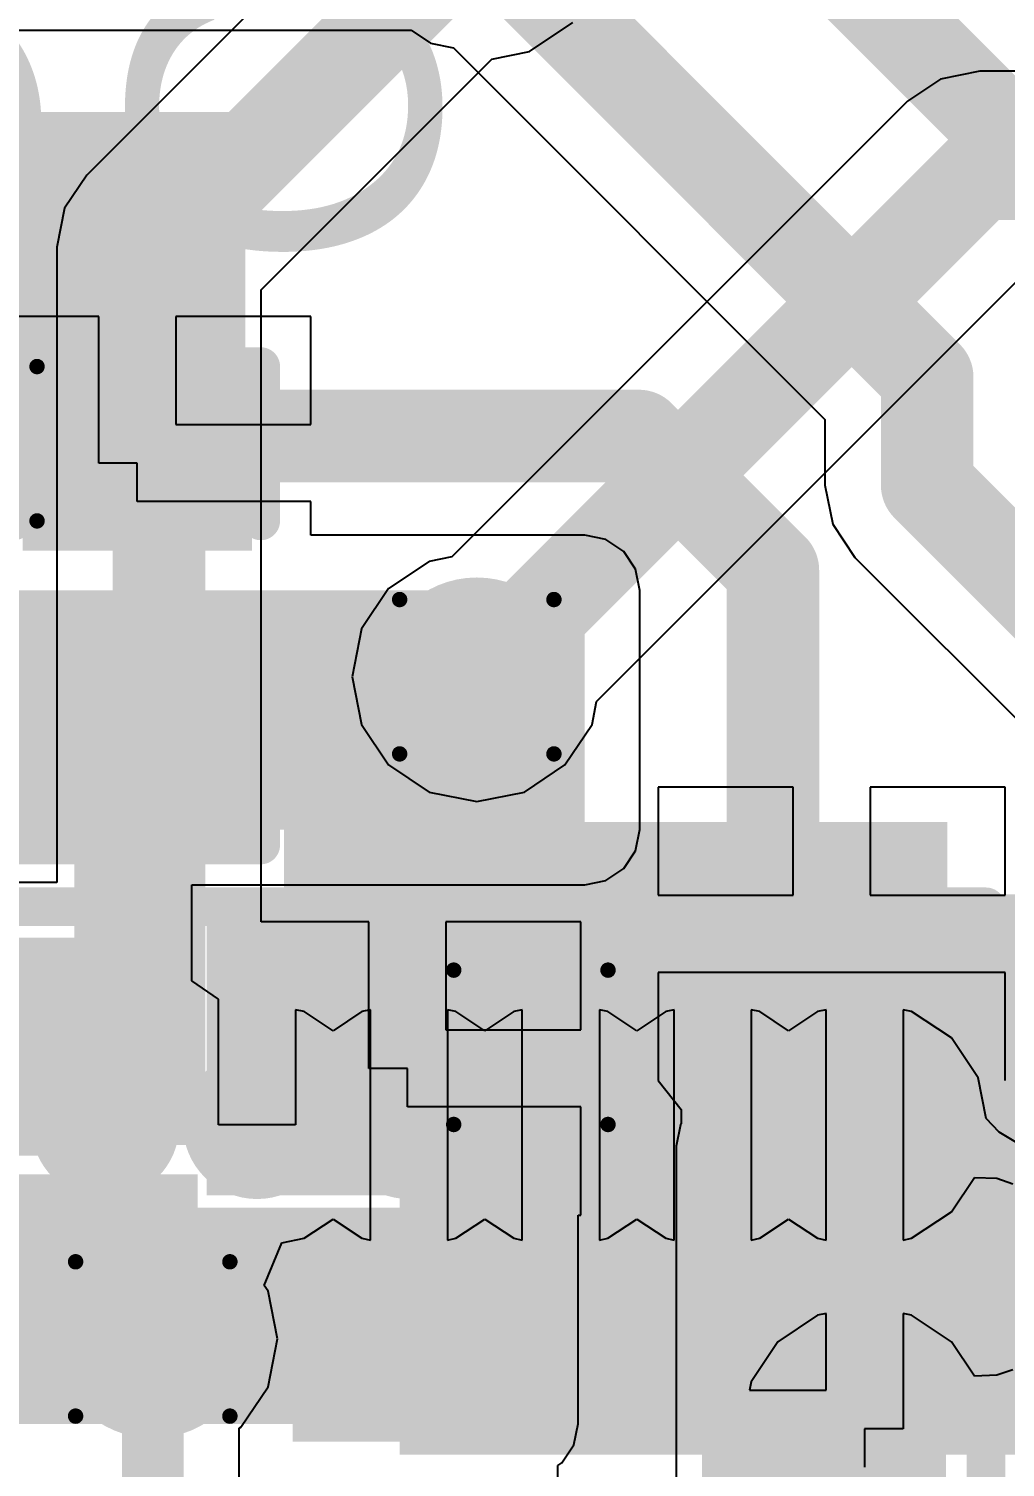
# Model space of a CAD drawing. Header units: millimetres. Extents: x -0.3 to 10.3, y -0.3 to 3.7.
# Drawn here: x 0.6355 to 0.7621, y -0.1883 to -0.0019 of the extents above; entities that cross this region are included whole.
import ezdxf

# ---------------------------------------------------------------- set-up
doc = ezdxf.new("R2010")
doc.units = ezdxf.units.MM
doc.header["$MEASUREMENT"] = 0
for name, color, linetype in [('BottomLayer', 5, 'Continuous'), ('BottomPaste', 16, 'Continuous'), ('BottomSolder', 6, 'Continuous'), ('DrillDrawing', 1, 'Continuous'), ('TopLayer', 1, 'Continuous'), ('TopOverlay', 2, 'Continuous'), ('TopPaste', 8, 'Continuous'), ('TopSolder', 216, 'Continuous'), ('ViaHoleLayer', 16, 'Continuous')]:
    doc.layers.add(name, color=color, linetype=linetype)
doc.styles.add('Arial', font='', dxfattribs={"height": 0.2})
doc.styles.get('Arial').set_extended_font_data('Arial')

# ---------------------------------------------------------------- blocks, each defined once
blk = doc.blocks.new('_____2____40_16')
at = {"layer": 'TopLayer'}
h = blk.add_hatch(color=1, dxfattribs=at)
edge = h.paths.add_edge_path()
edge.add_arc((0.00984, 0.07874), 0.00561, 0, 360)
h = blk.add_hatch(color=1, dxfattribs=at)
edge = h.paths.add_edge_path()
edge.add_arc((0.02953, 0.07874), 0.00561, 0, 360)
h = blk.add_hatch(color=1, dxfattribs=at)
edge = h.paths.add_edge_path()
edge.add_arc((0.04921, 0.07874), 0.00561, 0, 360)
h = blk.add_hatch(color=1, dxfattribs=at)
edge = h.paths.add_edge_path()
edge.add_arc((0.0689, 0.07874), 0.00561, 0, 360)
h = blk.add_hatch(color=1, dxfattribs=at)
edge = h.paths.add_edge_path()
edge.add_arc((0.08858, 0.07874), 0.00561, 0, 360)
h = blk.add_hatch(color=1, dxfattribs=at)
edge = h.paths.add_edge_path()
edge.add_arc((0.10827, 0.07874), 0.00561, 0, 360)
h = blk.add_hatch(color=1, dxfattribs=at)
edge = h.paths.add_edge_path()
edge.add_arc((0.10827, 0.03937), 0.00561, 0, 360)
at = {"layer": 'TopPaste'}
h = blk.add_hatch(color=8, dxfattribs=at)
edge = h.paths.add_edge_path()
edge.add_arc((0.00984, 0.07874), 0.00561, 0, 360)
h = blk.add_hatch(color=8, dxfattribs=at)
edge = h.paths.add_edge_path()
edge.add_arc((0.02953, 0.07874), 0.00561, 0, 360)
h = blk.add_hatch(color=8, dxfattribs=at)
edge = h.paths.add_edge_path()
edge.add_arc((0.04921, 0.07874), 0.00561, 0, 360)
h = blk.add_hatch(color=8, dxfattribs=at)
edge = h.paths.add_edge_path()
edge.add_arc((0.0689, 0.07874), 0.00561, 0, 360)
h = blk.add_hatch(color=8, dxfattribs=at)
edge = h.paths.add_edge_path()
edge.add_arc((0.08858, 0.07874), 0.00561, 0, 360)
h = blk.add_hatch(color=8, dxfattribs=at)
edge = h.paths.add_edge_path()
edge.add_arc((0.10827, 0.07874), 0.00561, 0, 360)
h = blk.add_hatch(color=8, dxfattribs=at)
edge = h.paths.add_edge_path()
edge.add_arc((0.10827, 0.03937), 0.00561, 0, 360)
at = {"layer": 'TopSolder'}
h = blk.add_hatch(color=216, dxfattribs=at)
edge = h.paths.add_edge_path()
edge.add_arc((0.00984, 0.07874), 0.00961, 0, 360)
h = blk.add_hatch(color=216, dxfattribs=at)
edge = h.paths.add_edge_path()
edge.add_arc((0.02953, 0.07874), 0.00961, 0, 360)
h = blk.add_hatch(color=216, dxfattribs=at)
edge = h.paths.add_edge_path()
edge.add_arc((0.04921, 0.07874), 0.00961, 0, 360)
h = blk.add_hatch(color=216, dxfattribs=at)
edge = h.paths.add_edge_path()
edge.add_arc((0.0689, 0.07874), 0.00961, 0, 360)
h = blk.add_hatch(color=216, dxfattribs=at)
edge = h.paths.add_edge_path()
edge.add_arc((0.08858, 0.07874), 0.00961, 0, 360)
h = blk.add_hatch(color=216, dxfattribs=at)
edge = h.paths.add_edge_path()
edge.add_arc((0.10827, 0.07874), 0.00961, 0, 360)
h = blk.add_hatch(color=216, dxfattribs=at)
edge = h.paths.add_edge_path()
edge.add_arc((0.10827, 0.03937), 0.00961, 0, 360)
at = {"layer": 'TopOverlay', "const_width": 0.005}
for points in [[(-0.136, 0.107), (0.124, 0.107)], [(0.124, -0.094), (0.124, 0.107)]]:
    blk.add_lwpolyline(points, dxfattribs=at)
at = {"layer": 'TopOverlay', "const_width": 0.0025}
blk.add_lwpolyline([(0.12275, 0.107, 1), (0.12525, 0.107, 1)], format="xyb", close=True, dxfattribs=at)
blk.add_lwpolyline([(0.12275, 0.107, 1), (0.12525, 0.107, 1)], format="xyb", close=True, dxfattribs=at)
blk = doc.blocks.new('IND_0402_B_25')
at = {"layer": 'BottomLayer'}
for points in [[(-0.02165, 0.01181), (-0.00591, 0.01181), (-0.00591, -0.01181), (-0.02165, -0.01181)], [(0.00591, 0.01181), (0.02165, 0.01181), (0.02165, -0.01181), (0.00591, -0.01181)]]:
    blk.add_hatch(color=5, dxfattribs=at).paths.add_polyline_path(points)
at = {"layer": 'BottomPaste'}
for points in [[(-0.02165, 0.01181), (-0.00591, 0.01181), (-0.00591, -0.01181), (-0.02165, -0.01181)], [(0.00591, 0.01181), (0.02165, 0.01181), (0.02165, -0.01181), (0.00591, -0.01181)]]:
    blk.add_hatch(color=16, dxfattribs=at).paths.add_polyline_path(points)
at = {"layer": 'BottomSolder'}
for points in [[(-0.02565, 0.01581), (-0.00191, 0.01581), (-0.00191, -0.01581), (-0.02565, -0.01581)], [(0.00191, 0.01581), (0.02565, 0.01581), (0.02565, -0.01581), (0.00191, -0.01581)]]:
    blk.add_hatch(color=6, dxfattribs=at).paths.add_polyline_path(points)
blk = doc.blocks.new('IND_0402_B_29')
at = {"layer": 'BottomLayer'}
for points in [[(-0.02165, 0.01181), (-0.00591, 0.01181), (-0.00591, -0.01181), (-0.02165, -0.01181)], [(0.00591, 0.01181), (0.02165, 0.01181), (0.02165, -0.01181), (0.00591, -0.01181)]]:
    blk.add_hatch(color=5, dxfattribs=at).paths.add_polyline_path(points)
at = {"layer": 'BottomPaste'}
for points in [[(-0.02165, 0.01181), (-0.00591, 0.01181), (-0.00591, -0.01181), (-0.02165, -0.01181)], [(0.00591, 0.01181), (0.02165, 0.01181), (0.02165, -0.01181), (0.00591, -0.01181)]]:
    blk.add_hatch(color=16, dxfattribs=at).paths.add_polyline_path(points)
at = {"layer": 'BottomSolder'}
for points in [[(-0.02565, 0.01581), (-0.00191, 0.01581), (-0.00191, -0.01581), (-0.02565, -0.01581)], [(0.00191, 0.01581), (0.02565, 0.01581), (0.02565, -0.01581), (0.00191, -0.01581)]]:
    blk.add_hatch(color=6, dxfattribs=at).paths.add_polyline_path(points)
blk = doc.blocks.new('C___0402_B_41')
at = {"layer": 'BottomLayer'}
for points in [[(-0.0095, 0.0125), (-0.0095, -0.0125), (-0.0275, -0.0125), (-0.0275, 0.0125)], [(0.0275, 0.0125), (0.0275, -0.0125), (0.0095, -0.0125), (0.0095, 0.0125)]]:
    blk.add_hatch(color=5, dxfattribs=at).paths.add_polyline_path(points)
at = {"layer": 'BottomPaste'}
for points in [[(-0.0095, 0.0125), (-0.0095, -0.0125), (-0.0275, -0.0125), (-0.0275, 0.0125)], [(0.0275, 0.0125), (0.0275, -0.0125), (0.0095, -0.0125), (0.0095, 0.0125)]]:
    blk.add_hatch(color=16, dxfattribs=at).paths.add_polyline_path(points)
at = {"layer": 'BottomSolder'}
for points in [[(-0.00714, 0.01486), (-0.00714, -0.01486), (-0.02986, -0.01486), (-0.02986, 0.01486)], [(0.02986, 0.01486), (0.02986, -0.01486), (0.00714, -0.01486), (0.00714, 0.01486)]]:
    blk.add_hatch(color=6, dxfattribs=at).paths.add_polyline_path(points)
blk = doc.blocks.new('C___0402_47')
at = {"layer": 'TopLayer'}
for points in [[(-0.0275, -0.0125), (-0.0275, 0.0125), (-0.0095, 0.0125), (-0.0095, -0.0125)], [(0.0095, -0.0125), (0.0095, 0.0125), (0.0275, 0.0125), (0.0275, -0.0125)]]:
    blk.add_hatch(color=1, dxfattribs=at).paths.add_polyline_path(points)
at = {"layer": 'TopPaste'}
for points in [[(-0.0275, -0.0125), (-0.0275, 0.0125), (-0.0095, 0.0125), (-0.0095, -0.0125)], [(0.0095, -0.0125), (0.0095, 0.0125), (0.0275, 0.0125), (0.0275, -0.0125)]]:
    blk.add_hatch(color=8, dxfattribs=at).paths.add_polyline_path(points)
at = {"layer": 'TopSolder'}
for points in [[(-0.02986, -0.01486), (-0.02986, 0.01486), (-0.00714, 0.01486), (-0.00714, -0.01486)], [(0.00714, -0.01486), (0.00714, 0.01486), (0.02986, 0.01486), (0.02986, -0.01486)]]:
    blk.add_hatch(color=216, dxfattribs=at).paths.add_polyline_path(points)
at = {"layer": 'TopOverlay', "const_width": 0.005}
for points in [[(-0.011, 0.016), (-0.031, 0.016)], [(-0.031, -0.016), (-0.031, 0.016)], [(0.031, 0.016), (0.011, 0.016)], [(0.031, -0.016), (0.031, 0.016)], [(-0.011, -0.016), (-0.031, -0.016)], [(0.031, -0.016), (0.011, -0.016)]]:
    blk.add_lwpolyline(points, dxfattribs=at)
at = {"layer": 'TopOverlay', "const_width": 0.0025}
for points in [[(-0.03225, 0.016, 1), (-0.02975, 0.016, 1)], [(-0.03225, 0.016, 1), (-0.02975, 0.016, 1)], [(-0.01225, 0.016, 1), (-0.00975, 0.016, 1)], [(0.00975, 0.016, 1), (0.01225, 0.016, 1)], [(0.02975, 0.016, 1), (0.03225, 0.016, 1)], [(0.02975, 0.016, 1), (0.03225, 0.016, 1)], [(-0.03225, -0.016, 1), (-0.02975, -0.016, 1)], [(-0.03225, -0.016, 1), (-0.02975, -0.016, 1)], [(-0.01225, -0.016, 1), (-0.00975, -0.016, 1)], [(0.00975, -0.016, 1), (0.01225, -0.016, 1)], [(0.02975, -0.016, 1), (0.03225, -0.016, 1)], [(0.02975, -0.016, 1), (0.03225, -0.016, 1)]]:
    blk.add_lwpolyline(points, format="xyb", close=True, dxfattribs=at)
blk = doc.blocks.new('C___0402_B_52')
at = {"layer": 'BottomLayer'}
for points in [[(-0.0095, 0.0125), (-0.0095, -0.0125), (-0.0275, -0.0125), (-0.0275, 0.0125)], [(0.0275, 0.0125), (0.0275, -0.0125), (0.0095, -0.0125), (0.0095, 0.0125)]]:
    blk.add_hatch(color=5, dxfattribs=at).paths.add_polyline_path(points)
at = {"layer": 'BottomPaste'}
for points in [[(-0.0095, 0.0125), (-0.0095, -0.0125), (-0.0275, -0.0125), (-0.0275, 0.0125)], [(0.0275, 0.0125), (0.0275, -0.0125), (0.0095, -0.0125), (0.0095, 0.0125)]]:
    blk.add_hatch(color=16, dxfattribs=at).paths.add_polyline_path(points)
at = {"layer": 'BottomSolder'}
for points in [[(-0.00714, 0.01486), (-0.00714, -0.01486), (-0.02986, -0.01486), (-0.02986, 0.01486)], [(0.02986, 0.01486), (0.02986, -0.01486), (0.00714, -0.01486), (0.00714, 0.01486)]]:
    blk.add_hatch(color=6, dxfattribs=at).paths.add_polyline_path(points)

msp = doc.modelspace()

# ---------------------------------------------------------------- hatches: boundary and pattern name
at = {"layer": 'BottomLayer'}
h = msp.add_hatch(color=5, dxfattribs=at)
edge = h.paths.add_edge_path()
edge.add_arc((0.69362, -0.08582), 0.00886, 0, 360)
for points in [[(0.66862, -0.1356), (0.75462, -0.1356), (0.75462, -0.10463), (0.66862, -0.10463)], [(0.586, -0.14363), (0.65843, -0.14363), (0.65843, -0.11963), (0.586, -0.11963)], [(0.66862, -0.14589), (0.71436, -0.14589), (0.71436, -0.12263), (0.66862, -0.12263)], [(0.72662, -0.20163), (0.75262, -0.20163), (0.75262, -0.14663), (0.72662, -0.14663)], [(0.62362, -0.18263), (0.69962, -0.18263), (0.69962, -0.15463), (0.62362, -0.15463)]]:
    msp.add_hatch(color=5, dxfattribs=at).paths.add_polyline_path(points)
h = msp.add_hatch(color=5, dxfattribs=at)
edge = h.paths.add_edge_path()
edge.add_arc((0.70063, -0.13384), 0.00886, 0, 360)
h = msp.add_hatch(color=5, dxfattribs=at)
edge = h.paths.add_edge_path()
edge.add_arc((0.65162, -0.17163), 0.00886, 0, 360)
at = {"layer": 'BottomSolder'}
h = msp.add_hatch(color=6, dxfattribs=at)
edge = h.paths.add_edge_path()
edge.add_arc((0.62662, -0.05563), 0.01286, 0, 360)
h = msp.add_hatch(color=6, dxfattribs=at)
edge = h.paths.add_edge_path()
edge.add_arc((0.69362, -0.08582), 0.01286, 0, 360)
h = msp.add_hatch(color=6, dxfattribs=at)
edge = h.paths.add_edge_path()
edge.add_arc((0.70063, -0.13384), 0.01286, 0, 360)
h = msp.add_hatch(color=6, dxfattribs=at)
edge = h.paths.add_edge_path()
edge.add_arc((0.65162, -0.17163), 0.01286, 0, 360)
at = {"layer": 'TopLayer'}
for points in [[(0.51062, -0.05363), (0.66362, -0.05363), (0.66362, -0.01263), (0.51062, -0.01263)], [(0.51062, -0.06763), (0.66362, -0.06763), (0.66362, -0.03663), (0.51062, -0.03663)], [(0.51062, -0.10563), (0.70762, -0.10563), (0.70762, -0.07463), (0.51062, -0.07463)], [(0.65862, -0.153), (0.71052, -0.153), (0.71052, -0.114), (0.65862, -0.114)], [(0.68362, -0.18663), (0.80262, -0.18663), (0.80262, -0.114), (0.68362, -0.114)]]:
    msp.add_hatch(color=1, dxfattribs=at).paths.add_polyline_path(points)
h = msp.add_hatch(color=1, dxfattribs=at)
edge = h.paths.add_edge_path()
edge.add_arc((0.69362, -0.08582), 0.00886, 0, 360)
h = msp.add_hatch(color=1, dxfattribs=at)
edge = h.paths.add_edge_path()
edge.add_arc((0.70063, -0.13384), 0.00886, 0, 360)
h = msp.add_hatch(color=1, dxfattribs=at)
edge = h.paths.add_edge_path()
edge.add_arc((0.65162, -0.17163), 0.00886, 0, 360)
at = {"layer": 'TopSolder'}
h = msp.add_hatch(color=216, dxfattribs=at)
edge = h.paths.add_edge_path()
edge.add_arc((0.62662, -0.05563), 0.01286, 0, 360)
h = msp.add_hatch(color=216, dxfattribs=at)
edge = h.paths.add_edge_path()
edge.add_arc((0.69362, -0.08582), 0.01286, 0, 360)
h = msp.add_hatch(color=216, dxfattribs=at)
edge = h.paths.add_edge_path()
edge.add_arc((0.70063, -0.13384), 0.01286, 0, 360)
h = msp.add_hatch(color=216, dxfattribs=at)
edge = h.paths.add_edge_path()
edge.add_arc((0.65162, -0.17163), 0.01286, 0, 360)
at = {"layer": 'ViaHoleLayer'}
h = msp.add_hatch(color=16, dxfattribs=at)
edge = h.paths.add_edge_path()
edge.add_arc((0.69362, -0.08582), 0.00591, 0, 360)
h = msp.add_hatch(color=16, dxfattribs=at)
edge = h.paths.add_edge_path()
edge.add_arc((0.70063, -0.13384), 0.00591, 0, 360)
h = msp.add_hatch(color=16, dxfattribs=at)
edge = h.paths.add_edge_path()
edge.add_arc((0.65162, -0.17163), 0.00591, 0, 360)

# ---------------------------------------------------------------- linework, layer by layer
at = {"layer": 'BottomLayer'}
for p, q in [((0.67682, 0.01296), (0.64306, -0.02081)), ((0.70044, -0.00481), (0.70606, -0.00106)), ((0.69557, -0.00578), (0.70044, -0.00481)), ((0.66568, -0.03567), (0.69557, -0.00578)), ((0.75881, -0.00737), (0.75373, -0.00838)), ((0.82904, -0.00737), (0.75881, -0.00737)), ((0.75373, -0.00838), (0.74943, -0.01126)), ((0.74943, -0.01126), (0.6904, -0.07029)), ((0.64306, -0.02081), (0.64018, -0.02511)), ((0.64018, -0.02511), (0.63917, -0.03018)), ((0.63917, -0.03018), (0.63917, -0.11249)), ((0.70915, -0.08903), (0.7643, -0.03388)), ((0.66568, -0.11757), (0.66568, -0.03567)), ((0.6904, -0.07029), (0.68743, -0.07088)), ((0.68743, -0.07088), (0.68218, -0.07438)), ((0.68218, -0.07438), (0.67868, -0.07963)), ((0.67868, -0.07963), (0.67745, -0.08582)), ((0.67745, -0.08582), (0.67868, -0.092)), ((0.70856, -0.092), (0.70915, -0.08903)), ((0.67868, -0.092), (0.68218, -0.09725)), ((0.70505, -0.09725), (0.70856, -0.092)), ((0.68218, -0.09725), (0.68743, -0.10076)), ((0.69981, -0.10076), (0.70505, -0.09725)), ((0.73462, -0.10013), (0.71712, -0.10013)), ((0.71712, -0.10013), (0.71712, -0.11413)), ((0.73462, -0.11413), (0.73462, -0.10013)), ((0.76212, -0.10013), (0.74462, -0.10013)), ((0.74462, -0.10013), (0.74462, -0.11413)), ((0.76212, -0.11413), (0.76212, -0.10013)), ((0.68743, -0.10076), (0.69362, -0.10199)), ((0.69362, -0.10199), (0.69981, -0.10076)), ((0.63917, -0.11249), (0.62112, -0.11249)), ((0.71712, -0.11413), (0.73462, -0.11413)), ((0.74462, -0.11413), (0.76212, -0.11413)), ((0.67962, -0.11757), (0.66568, -0.11757)), ((0.67962, -0.13657), (0.67962, -0.11757)), ((0.70712, -0.11757), (0.68962, -0.11757)), ((0.68962, -0.11757), (0.68962, -0.13157)), ((0.70712, -0.13157), (0.70712, -0.11757)), ((0.73962, -0.12413), (0.71712, -0.12413)), ((0.71712, -0.12413), (0.71712, -0.13637)), ((0.76212, -0.12413), (0.73962, -0.12413)), ((0.76212, -0.1349), (0.76212, -0.12413)), ((0.68962, -0.13157), (0.70712, -0.13157)), ((0.76212, -0.13813), (0.76212, -0.1349)), ((0.68462, -0.13657), (0.67962, -0.13657)), ((0.68462, -0.14157), (0.68462, -0.13657)), ((0.71712, -0.13637), (0.71712, -0.13813)), ((0.71712, -0.13813), (0.72012, -0.14189)), ((0.70712, -0.14157), (0.68462, -0.14157)), ((0.70712, -0.15557), (0.70712, -0.14157)), ((0.72012, -0.14189), (0.72012, -0.14376)), ((0.72002, -0.1439), (0.71948, -0.14663)), ((0.72012, -0.14376), (0.72002, -0.1439)), ((0.71948, -0.14663), (0.71948, -0.20163)), ((0.70675, -0.18263), (0.70675, -0.15557)), ((0.70675, -0.15557), (0.70712, -0.15557)), ((0.70621, -0.18536), (0.70675, -0.18263)), ((0.70466, -0.18767), (0.70621, -0.18536)), ((0.70412, -0.18804), (0.70466, -0.18767)), ((0.70412, -0.18957), (0.70412, -0.18804))]:
    msp.add_line(p, q, dxfattribs=at)
for points, const_width in [([(0.65243, -0.03018), (0.69381, 0.0112)], 0.012), ([(0.69362, -0.08582), (0.75881, -0.02063)], 0.012), ([(0.75881, -0.02063), (0.89362, -0.02063)], 0.012), ([(0.65243, -0.13075), (0.65243, -0.03018)], 0.012), ([(0.73462, -0.12413), (0.73962, -0.11913)], 0.008), ([(0.70383, -0.13086), (0.71457, -0.12011)], 0.008), ([(0.71457, -0.12011), (0.72762, -0.12011)], 0.008), ([(0.71739, -0.13086), (0.72411, -0.12413)], 0.008), ([(0.72411, -0.12413), (0.73462, -0.12413)], 0.008), ([(0.60312, -0.13063), (0.64162, -0.13063)], 0.008), ([(0.64162, -0.13075), (0.64943, -0.13075)], 0.008), ([(0.69909, -0.1356), (0.70383, -0.13086)], 0.008), ([(0.70063, -0.13384), (0.70362, -0.13086)], 0.008), ([(0.70362, -0.13086), (0.70383, -0.13086)], 0.008), ([(0.70383, -0.13086), (0.71739, -0.13086)], 0.008), ([(0.68462, -0.13657), (0.68598, -0.1352)], 0.008), ([(0.68598, -0.1352), (0.69869, -0.1352)], 0.008), ([(0.69869, -0.1352), (0.69909, -0.1356)], 0.008), ([(0.73962, -0.15613), (0.74259, -0.15316)], 0.012), ([(0.74259, -0.15316), (0.77684, -0.15316)], 0.012)]:
    msp.add_lwpolyline(points, dxfattribs=dict(at, const_width=const_width))
for points, const_width in [([(0.75581, -0.02063, 1), (0.76181, -0.02063, 1)], 0.006), ([(0.75581, -0.02063, 1), (0.76181, -0.02063, 1)], 0.006), ([(0.64943, -0.03018, 1), (0.65543, -0.03018, 1)], 0.006), ([(0.64943, -0.03018, 1), (0.65543, -0.03018, 1)], 0.006), ([(0.69062, -0.08582, 1), (0.69662, -0.08582, 1)], 0.006), ([(0.73762, -0.11913, 1), (0.74162, -0.11913, 1)], 0.004), ([(0.71257, -0.12011, 1), (0.71657, -0.12011, 1)], 0.004), ([(0.71257, -0.12011, 1), (0.71657, -0.12011, 1)], 0.004), ([(0.72562, -0.12011, 1), (0.72962, -0.12011, 1)], 0.004), ([(0.72211, -0.12413, 1), (0.72611, -0.12413, 1)], 0.004), ([(0.72211, -0.12413, 1), (0.72611, -0.12413, 1)], 0.004), ([(0.73262, -0.12413, 1), (0.73662, -0.12413, 1)], 0.004), ([(0.73262, -0.12413, 1), (0.73662, -0.12413, 1)], 0.004), ([(0.64943, -0.13075, 1), (0.65543, -0.13075, 1)], 0.006), ([(0.63962, -0.13063, 1), (0.64362, -0.13063, 1)], 0.004), ([(0.63962, -0.13075, 1), (0.64362, -0.13075, 1)], 0.004), ([(0.64743, -0.13075, 1), (0.65143, -0.13075, 1)], 0.004), ([(0.70162, -0.13086, 1), (0.70562, -0.13086, 1)], 0.004), ([(0.70162, -0.13086, 1), (0.70562, -0.13086, 1)], 0.004), ([(0.70183, -0.13086, 1), (0.70583, -0.13086, 1)], 0.004), ([(0.70183, -0.13086, 1), (0.70583, -0.13086, 1)], 0.004), ([(0.70183, -0.13086, 1), (0.70583, -0.13086, 1)], 0.004), ([(0.70183, -0.13086, 1), (0.70583, -0.13086, 1)], 0.004), ([(0.71539, -0.13086, 1), (0.71939, -0.13086, 1)], 0.004), ([(0.71539, -0.13086, 1), (0.71939, -0.13086, 1)], 0.004), ([(0.69863, -0.13384, 1), (0.70263, -0.13384, 1)], 0.004), ([(0.68398, -0.1352, 1), (0.68798, -0.1352, 1)], 0.004), ([(0.68398, -0.1352, 1), (0.68798, -0.1352, 1)], 0.004), ([(0.69669, -0.1352, 1), (0.70069, -0.1352, 1)], 0.004), ([(0.69669, -0.1352, 1), (0.70069, -0.1352, 1)], 0.004), ([(0.69709, -0.1356, 1), (0.70109, -0.1356, 1)], 0.004), ([(0.69709, -0.1356, 1), (0.70109, -0.1356, 1)], 0.004), ([(0.68262, -0.13657, 1), (0.68662, -0.13657, 1)], 0.004), ([(0.73959, -0.15316, 1), (0.74559, -0.15316, 1)], 0.006), ([(0.73959, -0.15316, 1), (0.74559, -0.15316, 1)], 0.006), ([(0.73662, -0.15613, 1), (0.74262, -0.15613, 1)], 0.006)]:
    msp.add_lwpolyline(points, format="xyb", close=True, dxfattribs=dict(at, const_width=const_width))
at = {"layer": 'DrillDrawing', "const_width": 0.002}
for points in [[(0.61662, -0.04563), (0.63662, -0.04563)], [(0.63662, -0.06563), (0.63662, -0.04563)], [(0.61662, -0.06563), (0.63662, -0.06563)], [(0.68362, -0.07582), (0.70362, -0.07582)], [(0.68362, -0.09582), (0.68362, -0.07582)], [(0.70362, -0.09582), (0.70362, -0.07582)], [(0.68362, -0.09582), (0.70362, -0.09582)], [(0.69063, -0.12384), (0.71063, -0.12384)], [(0.69063, -0.14384), (0.69063, -0.12384)], [(0.71063, -0.14384), (0.71063, -0.12384)], [(0.69063, -0.14384), (0.71063, -0.14384)], [(0.64162, -0.16163), (0.66162, -0.16163)], [(0.64162, -0.18163), (0.64162, -0.16163)], [(0.66162, -0.18163), (0.66162, -0.16163)], [(0.64162, -0.18163), (0.66162, -0.18163)]]:
    msp.add_lwpolyline(points, dxfattribs=at)
at = {"layer": 'DrillDrawing', "const_width": 0.001}
for points in [[(0.63612, -0.04563, 1), (0.63712, -0.04563, 1)], [(0.63612, -0.04563, 1), (0.63712, -0.04563, 1)], [(0.63612, -0.06563, 1), (0.63712, -0.06563, 1)], [(0.63612, -0.06563, 1), (0.63712, -0.06563, 1)], [(0.68312, -0.07582, 1), (0.68412, -0.07582, 1)], [(0.68312, -0.07582, 1), (0.68412, -0.07582, 1)], [(0.70312, -0.07582, 1), (0.70412, -0.07582, 1)], [(0.70312, -0.07582, 1), (0.70412, -0.07582, 1)], [(0.68312, -0.09582, 1), (0.68412, -0.09582, 1)], [(0.68312, -0.09582, 1), (0.68412, -0.09582, 1)], [(0.70312, -0.09582, 1), (0.70412, -0.09582, 1)], [(0.70312, -0.09582, 1), (0.70412, -0.09582, 1)], [(0.69013, -0.12384, 1), (0.69113, -0.12384, 1)], [(0.69013, -0.12384, 1), (0.69113, -0.12384, 1)], [(0.71013, -0.12384, 1), (0.71113, -0.12384, 1)], [(0.71013, -0.12384, 1), (0.71113, -0.12384, 1)], [(0.69013, -0.14384, 1), (0.69113, -0.14384, 1)], [(0.69013, -0.14384, 1), (0.69113, -0.14384, 1)], [(0.71013, -0.14384, 1), (0.71113, -0.14384, 1)], [(0.71013, -0.14384, 1), (0.71113, -0.14384, 1)], [(0.64112, -0.16163, 1), (0.64212, -0.16163, 1)], [(0.64112, -0.16163, 1), (0.64212, -0.16163, 1)], [(0.66112, -0.16163, 1), (0.66212, -0.16163, 1)], [(0.66112, -0.16163, 1), (0.66212, -0.16163, 1)], [(0.64112, -0.18163, 1), (0.64212, -0.18163, 1)], [(0.64112, -0.18163, 1), (0.64212, -0.18163, 1)], [(0.66112, -0.18163, 1), (0.66212, -0.18163, 1)], [(0.66112, -0.18163, 1), (0.66212, -0.18163, 1)]]:
    msp.add_lwpolyline(points, format="xyb", close=True, dxfattribs=at)
at = {"layer": 'TopLayer'}
for p, q in [((0.59705, -0.00206), (0.6851, -0.00206)), ((0.6851, -0.00206), (0.68762, -0.00374)), ((0.68762, -0.00374), (0.69059, -0.00433)), ((0.69059, -0.00433), (0.73875, -0.05249)), ((0.64462, -0.03913), (0.61562, -0.03913)), ((0.64462, -0.05813), (0.64462, -0.03913)), ((0.67212, -0.03913), (0.65462, -0.03913)), ((0.65462, -0.03913), (0.65462, -0.05313)), ((0.67212, -0.05313), (0.67212, -0.03913)), ((0.65462, -0.05313), (0.67212, -0.05313)), ((0.73875, -0.05249), (0.73875, -0.061)), ((0.64962, -0.05813), (0.64462, -0.05813)), ((0.64962, -0.06313), (0.64962, -0.05813)), ((0.73875, -0.061), (0.73975, -0.06607)), ((0.67212, -0.06313), (0.64962, -0.06313)), ((0.67212, -0.06749), (0.67212, -0.06313)), ((0.73975, -0.06607), (0.74263, -0.07037)), ((0.70762, -0.06749), (0.67212, -0.06749)), ((0.71035, -0.06803), (0.70762, -0.06749)), ((0.71266, -0.06958), (0.71035, -0.06803)), ((0.71421, -0.0719), (0.71266, -0.06958)), ((0.74263, -0.07037), (0.77563, -0.10337)), ((0.71475, -0.07463), (0.71421, -0.0719)), ((0.71475, -0.10563), (0.71475, -0.07463)), ((0.71421, -0.10836), (0.71475, -0.10563)), ((0.71266, -0.11067), (0.71421, -0.10836)), ((0.71035, -0.11222), (0.71266, -0.11067)), ((0.65668, -0.12522), (0.65668, -0.11277)), ((0.65668, -0.11277), (0.70762, -0.11277)), ((0.70762, -0.11277), (0.71035, -0.11222)), ((0.66014, -0.12761), (0.65668, -0.12522)), ((0.66014, -0.14389), (0.66014, -0.12761)), ((0.67124, -0.12918), (0.67014, -0.12897)), ((0.67014, -0.12897), (0.67014, -0.14389)), ((0.67499, -0.13169), (0.67124, -0.12918)), ((0.67874, -0.12918), (0.67499, -0.13169)), ((0.67983, -0.12897), (0.67874, -0.12918)), ((0.67983, -0.14389), (0.67983, -0.12897)), ((0.69092, -0.12918), (0.68983, -0.12897)), ((0.68983, -0.12897), (0.68983, -0.14389)), ((0.69467, -0.13169), (0.69092, -0.12918)), ((0.69842, -0.12918), (0.69467, -0.13169)), ((0.69951, -0.12897), (0.69842, -0.12918)), ((0.69951, -0.14389), (0.69951, -0.12897)), ((0.71061, -0.12918), (0.70952, -0.12897)), ((0.70952, -0.12897), (0.70952, -0.14389)), ((0.71436, -0.13169), (0.71061, -0.12918)), ((0.71811, -0.12918), (0.71436, -0.13169)), ((0.7192, -0.12897), (0.71811, -0.12918)), ((0.7192, -0.14389), (0.7192, -0.12897)), ((0.73029, -0.12918), (0.7292, -0.12897)), ((0.7292, -0.12897), (0.7292, -0.14389)), ((0.73404, -0.13169), (0.73029, -0.12918)), ((0.73779, -0.12918), (0.73404, -0.13169)), ((0.73889, -0.12897), (0.73779, -0.12918)), ((0.73889, -0.14389), (0.73889, -0.12897)), ((0.74998, -0.12918), (0.74889, -0.12897)), ((0.74889, -0.12897), (0.74889, -0.14389)), ((0.75514, -0.13263), (0.74998, -0.12918)), ((0.75859, -0.1378), (0.75514, -0.13263)), ((0.75964, -0.14307), (0.75859, -0.1378)), ((0.76135, -0.14482), (0.75964, -0.14307)), ((0.67014, -0.14389), (0.66014, -0.14389)), ((0.67983, -0.15881), (0.67983, -0.14389)), ((0.68983, -0.14389), (0.68983, -0.15881)), ((0.69951, -0.15881), (0.69951, -0.14389)), ((0.70952, -0.14389), (0.70952, -0.15881)), ((0.7192, -0.15881), (0.7192, -0.14389)), ((0.7292, -0.14389), (0.7292, -0.15881)), ((0.73889, -0.15881), (0.73889, -0.14389)), ((0.74889, -0.14389), (0.74889, -0.15881)), ((0.76435, -0.14663), (0.76135, -0.14482)), ((0.75514, -0.15514), (0.75812, -0.15069)), ((0.75812, -0.15069), (0.76103, -0.15081)), ((0.76103, -0.15081), (0.76312, -0.15152)), ((0.67124, -0.15859), (0.67499, -0.15609)), ((0.67499, -0.15609), (0.67874, -0.15859)), ((0.69092, -0.15859), (0.69467, -0.15609)), ((0.69467, -0.15609), (0.69842, -0.15859)), ((0.71061, -0.15859), (0.71436, -0.15609)), ((0.71436, -0.15609), (0.71811, -0.15859)), ((0.73029, -0.15859), (0.73404, -0.15609)), ((0.73404, -0.15609), (0.73779, -0.15859)), ((0.74998, -0.15859), (0.75514, -0.15514)), ((0.66606, -0.1647), (0.66837, -0.15916)), ((0.66837, -0.15916), (0.67124, -0.15859)), ((0.67874, -0.15859), (0.67983, -0.15881)), ((0.68983, -0.15881), (0.69092, -0.15859)), ((0.69842, -0.15859), (0.69951, -0.15881)), ((0.70952, -0.15881), (0.71061, -0.15859)), ((0.71811, -0.15859), (0.7192, -0.15881)), ((0.7292, -0.15881), (0.73029, -0.15859)), ((0.73779, -0.15859), (0.73889, -0.15881)), ((0.74889, -0.15881), (0.74998, -0.15859)), ((0.66656, -0.16544), (0.66606, -0.1647)), ((0.66779, -0.17163), (0.66656, -0.16544)), ((0.73779, -0.16855), (0.73263, -0.172)), ((0.73889, -0.16834), (0.73779, -0.16855)), ((0.73889, -0.17826), (0.73889, -0.16834)), ((0.74998, -0.16855), (0.74889, -0.16834)), ((0.74889, -0.16834), (0.74889, -0.18326)), ((0.75514, -0.172), (0.74998, -0.16855)), ((0.66656, -0.17782), (0.66779, -0.17163)), ((0.73263, -0.172), (0.72918, -0.17717)), ((0.75812, -0.17646), (0.75514, -0.172)), ((0.76103, -0.17634), (0.75812, -0.17646)), ((0.76312, -0.17563), (0.76103, -0.17634)), ((0.66305, -0.18306), (0.66656, -0.17782)), ((0.72918, -0.17717), (0.72896, -0.17826)), ((0.72896, -0.17826), (0.73889, -0.17826)), ((0.66283, -0.18321), (0.66305, -0.18306)), ((0.66283, -0.23071), (0.66283, -0.18321)), ((0.74889, -0.18326), (0.74389, -0.18326)), ((0.74389, -0.18326), (0.74389, -0.18826))]:
    msp.add_line(p, q, dxfattribs=at)
for points, const_width in [([(0.684, 0.06299), (0.79152, -0.04453)], 0.012), ([(0.69381, 0.0112), (0.752, -0.047)], 0.012), ([(0.752, -0.061), (0.752, -0.047)], 0.012), ([(0.65312, -0.05463), (0.71463, -0.05463)], 0.012), ([(0.71463, -0.05463), (0.732, -0.072)], 0.012), ([(0.64962, -0.05813), (0.65312, -0.05463)], 0.008), ([(0.752, -0.061), (0.785, -0.094)], 0.012), ([(0.732, -0.13901), (0.732, -0.072)], 0.012), ([(0.68431, -0.09513), (0.69362, -0.08582)], 0.008), ([(0.64962, -0.09513), (0.68431, -0.09513)], 0.008), ([(0.64546, -0.10029), (0.64962, -0.09613)], 0.008), ([(0.64546, -0.14389), (0.64546, -0.10029)], 0.008), ([(0.72362, -0.13063), (0.732, -0.13901)], 0.012), ([(0.70063, -0.13384), (0.72041, -0.13384)], 0.008), ([(0.732, -0.13901), (0.73991, -0.14692)], 0.012), ([(0.62577, -0.14389), (0.64546, -0.14389)], 0.008), ([(0.66514, -0.14389), (0.68483, -0.14389)], 0.008), ([(0.68483, -0.14389), (0.70452, -0.14389)], 0.008), ([(0.70452, -0.14389), (0.7242, -0.14389)], 0.008), ([(0.7242, -0.14389), (0.732, -0.14389)], 0.008), ([(0.732, -0.14389), (0.74389, -0.14389)], 0.008), ([(0.73991, -0.14692), (0.74312, -0.15013)], 0.012), ([(0.7367, -0.15013), (0.74312, -0.15013)], 0.008), ([(0.74389, -0.18326), (0.74389, -0.15013)], 0.008), ([(0.65162, -0.25232), (0.65162, -0.17163)], 0.008)]:
    msp.add_lwpolyline(points, dxfattribs=dict(at, const_width=const_width))
for points, const_width in [([(0.749, -0.047, 1), (0.755, -0.047, 1)], 0.006), ([(0.749, -0.047, 1), (0.755, -0.047, 1)], 0.006), ([(0.65012, -0.05463, 1), (0.65612, -0.05463, 1)], 0.006), ([(0.71163, -0.05463, 1), (0.71763, -0.05463, 1)], 0.006), ([(0.71163, -0.05463, 1), (0.71763, -0.05463, 1)], 0.006), ([(0.65112, -0.05463, 1), (0.65512, -0.05463, 1)], 0.004), ([(0.64762, -0.05813, 1), (0.65162, -0.05813, 1)], 0.004), ([(0.749, -0.061, 1), (0.755, -0.061, 1)], 0.006), ([(0.749, -0.061, 1), (0.755, -0.061, 1)], 0.006), ([(0.729, -0.072, 1), (0.735, -0.072, 1)], 0.006), ([(0.729, -0.072, 1), (0.735, -0.072, 1)], 0.006), ([(0.69162, -0.08582, 1), (0.69562, -0.08582, 1)], 0.004), ([(0.64762, -0.09513, 1), (0.65162, -0.09513, 1)], 0.004), ([(0.68231, -0.09513, 1), (0.68631, -0.09513, 1)], 0.004), ([(0.68231, -0.09513, 1), (0.68631, -0.09513, 1)], 0.004), ([(0.64762, -0.09613, 1), (0.65162, -0.09613, 1)], 0.004), ([(0.64346, -0.10029, 1), (0.64746, -0.10029, 1)], 0.004), ([(0.64346, -0.10029, 1), (0.64746, -0.10029, 1)], 0.004), ([(0.72062, -0.13063, 1), (0.72662, -0.13063, 1)], 0.006), ([(0.69863, -0.13384, 1), (0.70263, -0.13384, 1)], 0.004), ([(0.71841, -0.13384, 1), (0.72241, -0.13384, 1)], 0.004), ([(0.729, -0.13901, 1), (0.735, -0.13901, 1)], 0.006), ([(0.729, -0.13901, 1), (0.735, -0.13901, 1)], 0.006), ([(0.729, -0.13901, 1), (0.735, -0.13901, 1)], 0.006), ([(0.64346, -0.14389, 1), (0.64746, -0.14389, 1)], 0.004), ([(0.64346, -0.14389, 1), (0.64746, -0.14389, 1)], 0.004), ([(0.66314, -0.14389, 1), (0.66714, -0.14389, 1)], 0.004), ([(0.68283, -0.14389, 1), (0.68683, -0.14389, 1)], 0.004), ([(0.68283, -0.14389, 1), (0.68683, -0.14389, 1)], 0.004), ([(0.70252, -0.14389, 1), (0.70652, -0.14389, 1)], 0.004), ([(0.70252, -0.14389, 1), (0.70652, -0.14389, 1)], 0.004), ([(0.7222, -0.14389, 1), (0.7262, -0.14389, 1)], 0.004), ([(0.7222, -0.14389, 1), (0.7262, -0.14389, 1)], 0.004), ([(0.73, -0.14389, 1), (0.734, -0.14389, 1)], 0.004), ([(0.73, -0.14389, 1), (0.734, -0.14389, 1)], 0.004), ([(0.73691, -0.14692, 1), (0.74291, -0.14692, 1)], 0.006), ([(0.73691, -0.14692, 1), (0.74291, -0.14692, 1)], 0.006), ([(0.74189, -0.14389, 1), (0.74589, -0.14389, 1)], 0.004), ([(0.74012, -0.15013, 1), (0.74612, -0.15013, 1)], 0.006), ([(0.7347, -0.15013, 1), (0.7387, -0.15013, 1)], 0.004), ([(0.74112, -0.15013, 1), (0.74512, -0.15013, 1)], 0.004), ([(0.74189, -0.15013, 1), (0.74589, -0.15013, 1)], 0.004), ([(0.64962, -0.17163, 1), (0.65362, -0.17163, 1)], 0.004), ([(0.74189, -0.18326, 1), (0.74589, -0.18326, 1)], 0.004)]:
    msp.add_lwpolyline(points, format="xyb", close=True, dxfattribs=dict(at, const_width=const_width))

# ---------------------------------------------------------------- block references
for name, p, rotation in [('C___0402_47', (0.64962, -0.07663), 270), ('C___0402_B_52', (0.73962, -0.13763), 270), ('IND_0402_B_25', (0.64162, -0.14841), 90), ('C___0402_B_41', (0.68462, -0.15507), 270), ('IND_0402_B_29', (0.73862, -0.20585), 90)]:
    msp.add_blockref(name, p, dxfattribs=dict(rotation=rotation))
msp.add_blockref('_____2____40_16', (0.63562, -0.22263))

# ---------------------------------------------------------------- texts
at = {"layer": 'TopOverlay', "style": 'Arial'}
for s, p in [('C17', (0.68861, -0.03361)), ('C18', (0.63661, -0.03561))]:
    msp.add_text(s, height=0.04, rotation=90, dxfattribs=at).set_placement(p)

doc.saveas('drawing.dxf')
